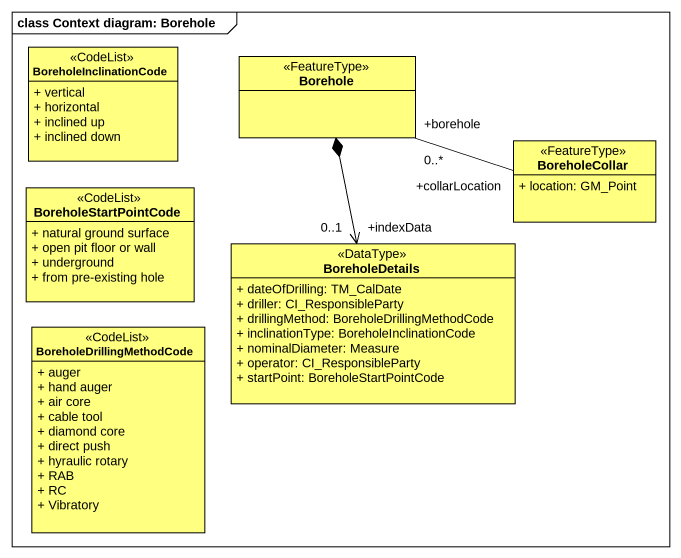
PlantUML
@startuml
mainframe class Context diagram: Borehole
hide circle
hide empty members
skinparam classAttributeIconSize 0
class BoreholeInclinationCode <<CodeList>> #FFFF80 {
  + vertical
  + horizontal
  + inclined up
  + inclined down
}
class Borehole <<FeatureType>> #FFFF80
class BoreholeCollar <<FeatureType>> #FFFF80 {
  + location: GM_Point
}
class BoreholeStartPointCode <<CodeList>> #FFFF80 {
  + natural ground surface
  + open pit floor or wall
  + underground
  + from pre-existing hole
}
class BoreholeDetails <<DataType>> #FFFF80 {
  + dateOfDrilling: TM_CalDate
  + driller: CI_ResponsibleParty
  + drillingMethod: BoreholeDrillingMethodCode
  + inclinationType: BoreholeInclinationCode
  + nominalDiameter: Measure
  + operator: CI_ResponsibleParty
  + startPoint: BoreholeStartPointCode
}
class BoreholeDrillingMethodCode <<CodeList>> #FFFF80 {
  + auger
  + hand auger
  + air core
  + cable tool
  + diamond core
  + direct push
  + hyraulic rotary
  + RAB
  + RC
  + Vibratory
}
Borehole *--> "+indexData\n0..1" BoreholeDetails
BoreholeCollar "+collarLocation" -left- "+borehole\n0..*" Borehole
@enduml
